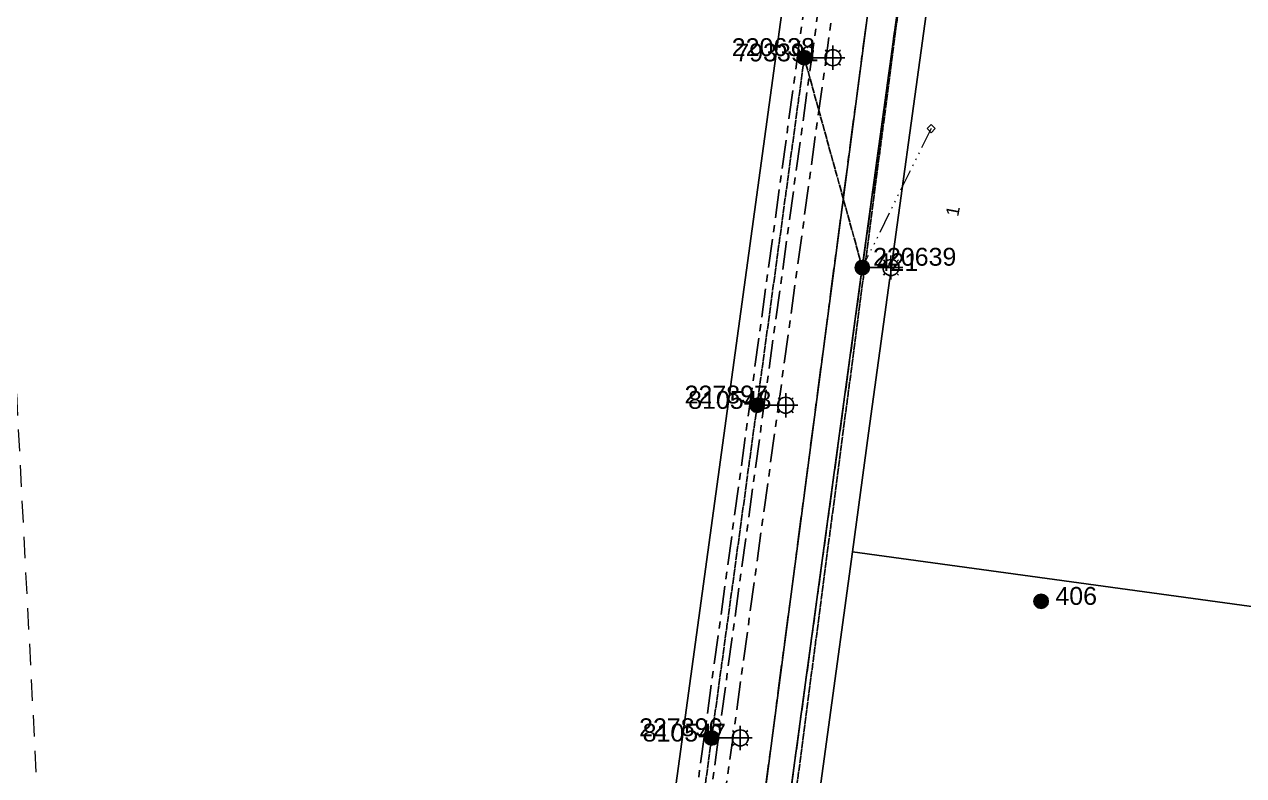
# Model space of a CAD drawing. Header units: metres. Extents: x 301012 to 305396, y 6240778 to 6244350.
# Drawn here: x 302844.1 to 303014.7, y 6242470.9 to 6242576 of the extents above; entities that cross this region are included whole.
import ezdxf
from ezdxf.enums import TextEntityAlignment as Align

# ---------------------------------------------------------------- set-up
doc = ezdxf.new("R2010")
doc.units = ezdxf.units.M
for name, pattern in [('Cable Exist OH', [1, 1, 0]), ('Cable Exist UG', [7, 4, -1, 1, -1]), ('Dash', [5, 3, -2]), ('DASHED', [19.05, 12.7, -6.35]), ('PHANTOMX2', [6.6, 3, -0.75, 0.2, -0.75, 0.2, -0.75, 0.2, -0.75])]:
    doc.linetypes.add(name, pattern=pattern)
doc.layers.get('0').update_dxf_attribs({"color": 6})
for name, color, linetype, lineweight in [('Cadastre Easements_SP_EXT', 58, 'DASHED', 15), ('Cadastre Land Parcels_SP_EXT', 118, 'Continuous', 15), ('Cadastre Roads_SP_EXT', 218, 'Continuous', 15), ('Mains_HV_EXT', 13, 'Continuous', 25), ('Mains_LV_EXT', 163, 'Continuous', 25), ('Mains_SL_EXT', 131, 'Continuous', 25), ('Mains_TR_EXT', 211, 'Continuous', 25), ('Services_SP_EXT', 42, 'PHANTOMX2', 20)]:
    doc.layers.add(name, color=color, linetype=linetype, lineweight=lineweight)
doc.layers.add('Equip_SP_SL_EXT', color=7, linetype='Continuous')
doc.layers.add('SupportsOH_SP_TR_HV_LV_SL_EXT', color=7, linetype='Continuous')
doc.styles.add('iecARIAL', font='arial.ttf', dxfattribs={"height": 2})
doc.styles.add('POLE_LABEL', font='arial.ttf', dxfattribs={"height": 2})
doc.styles.add('SL_LABEL', font='arial.ttf', dxfattribs={"height": 2})
doc.styles.get("Standard").update_dxf_attribs({"font": 'arial.ttf'})
doc.linetypes.add('Cable E OH', pattern='A,8,-0.01,["E",Standard,S=1.5,R=30,X=0,Y=-0.9],0', length=8.01)
doc.linetypes.add('Cable E UG', pattern='A,5,-0.1,["E",Standard,S=1.5,R=0,X=0,Y=-0.75],-1.45', length=6.55)
doc.linetypes.add('Cable P UG', pattern='A,5,-0.1,["P",Standard,S=1.5,R=0,X=0,Y=-0.75],-1.45', length=6.55)

# ---------------------------------------------------------------- blocks, each defined once
blk = doc.blocks.new('SL_LANTERN_EXT')
at = {"flags": 9}
for tag, p in [('LRATECODE', (-7.4, 0)), ('LOUTREACHVOCAB', (-7.2, 0)), ('LOUTREACH', (-7, 0)), ('LANTNUMBER', (-6.6, 0)), ('LNEW', (-6.4, 0)), ('LMASTVOCAB', (-6.2, 0)), ('LMAST', (-6, 0)), ('LLAMPVOCAB', (-5.8, 0)), ('LLAMP', (-5.6, 0)), ('LEXIST', (-5.4, 0)), ('LCHARGE3PERCENT', (-5.2, 0)), ('LCHARGE3', (-5, 0)), ('LCHARGE2PERCENT', (-4.8, 0)), ('LCHARGE2', (-4.6, 0)), ('LCHARGE1PERCENT', (-4.4, 0)), ('LCHARGE1', (-4.2, 0)), ('LCATEGORY', (-4, 0)), ('LBRACKETVOCAB', (-3.8, 0)), ('LBRACKET', (-3.6, 0)), ('LKINGHEIGHT', (-3.4, 0)), ('CREPLACE', (-3.2, 0)), ('CREMOVE', (-3, 0)), ('CNUMBER', (-2.8, 0)), ('CNEW', (-2.6, 0)), ('CEXIST', (-2.4, 0)), ('USAGE', (-2.2, 0)), ('STATE', (-2, 0)), ('OWNED_BY', (-1.8, 0)), ('ORIENTATION', (-1.6, 0)), ('OPERATING_VOLTAGE', (-1.4, 0)), ('NO_PHASES', (-1.2, 0)), ('LANTERN_TYPE', (-1, 0)), ('LANTERN_PURPOSE', (-0.8, 0)), ('CONTROL_TYPE', (-0.6, 0)), ('CONSTRUCTED_VOLTAGE', (-0.4, 0))]:
    blk.add_attdef(tag, text='', height=0.001, rotation=270, dxfattribs=at).set_placement(p, align=Align.MIDDLE_LEFT)
at = {"style": 'SL_LABEL', "flags": 9}
blk.add_attdef('STREET_CODE', text='', height=0.001, rotation=270, dxfattribs=at).set_placement((0, 0), align=Align.MIDDLE_LEFT)
at = {"flags": 1}
blk.add_attdef('Z', (0, 0), '', height=0.001, rotation=270, dxfattribs=at)
at = {"width": 0.9}
blk.add_attdef('LNUMBER', text='', height=1, dxfattribs=at).set_placement((7, -1), align=Align.MIDDLE_LEFT)
at = {"flags": 9}
for tag, p in [('LREMOVE', (0, -7.6)), ('LREPLACE', (0, -7.8)), ('LTYPE', (0, -8)), ('LTYPEVOCAB', (0, -8.2)), ('LEGEND', (0, -8.4)), ('SUBURB', (0, -8.6)), ('STREETNAME', (0, -8.8)), ('LOCATION', (0, -9)), ('NOTES', (0, -9.2)), ('MAINTAINED_BY', (0, -9.86))]:
    blk.add_attdef(tag, text='', height=0.001, dxfattribs=at).set_placement(p, align=Align.MIDDLE_LEFT)
blk.add_attdef('OPERATED_BY', (0, -9.61), '', height=0.001, dxfattribs=at)
blk.add_wipeout([(5.69, 0), (5.06, -1.06), (4, -1.69), (2.94, -1.06), (2.31, 0), (2.94, 1.06), (4, 1.69), (5.06, 1.06)])
for p, q in [((0, 0), (4, 0)), ((2.94, 1.06), (3.2, 0.8)), ((4, 1.69), (4, 0)), ((5.06, 1.06), (4.8, 0.8)), ((2.94, -1.06), (3.2, -0.8)), ((4, 0), (5.69, 0)), ((4, 0), (4, -1.69)), ((5.06, -1.06), (4.8, -0.8))]:
    blk.add_line(p, q)
blk.add_circle((4, 0), 1.12)
blk = doc.blocks.new('CCP_EXT')
at = {"flags": 9}
for tag, p in [('STATE', (0, -1.8)), ('LIFE_SUPPORT', (0, -1.6)), ('NOTES', (0, -2))]:
    blk.add_attdef(tag, text='', height=0.2, dxfattribs=at).set_placement(p, align=Align.MIDDLE_LEFT)
blk.add_wipeout([(0, 0.57), (0.57, 0), (0, -0.57), (-0.57, 0)])
blk.add_lwpolyline([(-0.57, 0), (0, 0.57), (0.57, 0), (0, -0.57), (-0.57, 0)])
at = {"flags": 1}
blk.add_attdef('Z', (0, 0), '', height=0.2, dxfattribs=at)
at = {"flags": 9}
for tag, p in [('CCP_TYPE', (0, 0)), ('CONSTRUCTED_VOLTAGE', (0, -0.2)), ('OPERATING_VOLTAGE', (0, -0.6)), ('ORIENTATION', (0, -0.8)), ('OWNED_BY', (0, -1)), ('NO_PHASES', (0, -0.4)), ('USAGE', (0, -1.2)), ('LEGEND', (0, -1.4))]:
    blk.add_attdef(tag, text='', height=0.2, dxfattribs=at).set_placement(p, align=Align.MIDDLE_LEFT)
blk = doc.blocks.new('POLE_EXT')
blk.add_hatch(color=256).paths.add_polyline_path([(-1, 0, 1), (1, 0, 1)])
blk.add_lwpolyline([(-1, 0, 1), (1, 0, 1)], format="xyb", close=True)
at = {"flags": 8}
blk.add_attdef('pNumber', text='', height=2, dxfattribs=at).set_placement((2.5, 2.5), align=Align.MIDDLE_CENTER)
at = {"style": 'POLE_LABEL', "flags": 9}
for tag, p in [('STRUCTURE_PLANT_NUMBER', (1.35, 0.03)), ('STREET_CODE', (1.35, -0.2))]:
    blk.add_attdef(tag, text='', height=0.2, dxfattribs=at).set_placement(p, align=Align.MIDDLE_LEFT)
at = {"flags": 9}
for tag, p in [('OWNED_BY', (1.35, -0.4)), ('SPECIAL_USE', (1.35, -0.8)), ('STATE', (1.35, -1)), ('cLV', (1.35, -1.4)), ('hDepth', (1.35, -1.6)), ('hDia', (1.35, -1.8)), ('PARENT', (1.35, -0.6)), ('USAGE', (1.35, -1.2)), ('cHV', (1.35, -2)), ('cLinedev', (1.35, -3.4)), ('LBRACKET', (1.35, -2.2)), ('LExisting', (1.35, -2.4)), ('LANTNUMBER', (1.35, -2.6)), ('LOther', (1.35, -2.8)), ('LRemove', (1.35, -3)), ('LEGEND', (1.35, -3.2)), ('pExisting', (1.35, -3.8)), ('pFooting', (1.35, -4.4)), ('pNew', (1.35, -4.6)), ('pRelocate', (1.35, -5)), ('pRemove', (1.35, -5.2)), ('LOCATION', (1.35, -3.6)), ('PFNUMBER', (1.35, -4)), ('NEWPFNUMBER', (1.35, -4.2)), ('pReplace', (1.35, -5.4)), ('pStay', (1.35, -5.6)), ('pType', (1.35, -5.8)), ('cspan', (1.35, -6)), ('STREETNAME', (1.35, -6.2)), ('SUBURB', (1.35, -6.4)), ('NOTES', (1.35, -6.6)), ('MAINTAINED_BY', (1.36, -6.81)), ('OPERATED_BY', (1.36, -7.01))]:
    blk.add_attdef(tag, text='', height=0.2, dxfattribs=at).set_placement(p, align=Align.MIDDLE_LEFT)
at = {"flags": 1}
blk.add_attdef('Z', (1.35, -7.33), '', height=0.2, dxfattribs=at)

msp = doc.modelspace()

# ---------------------------------------------------------------- linework, layer by layer
at = {"layer": 'Cadastre Easements_SP_EXT', "linetype": 'Dash'}
msp.add_lwpolyline([(302856.02, 6242273.04), (302854.72, 6242298.11), (302848.33, 6242421.41), (302837.74, 6242626.06), (302776.25, 6242634.49), (302786.82, 6242429.86), (302787.08, 6242424.82), (302795.5, 6242260.79), (302813.05, 6242223.08), (302886.4, 6242213.01), (302856.02, 6242273.04)], close=True, dxfattribs=at)
at = {"layer": 'Cadastre Land Parcels_SP_EXT', "linetype": 'Continuous'}
msp.add_lwpolyline([(302954.49, 6242610.04), (302837.74, 6242626.06), (302776.25, 6242634.49), (302755.07, 6242637.4), (302727.69, 6242437.97), (302786.82, 6242429.86), (302848.33, 6242421.41), (302927.14, 6242410.6), (302954.49, 6242610.04)], close=True, dxfattribs=at)
for points in [[(302972.85, 6242596.47), (302962.19, 6242518.79), (302959.93, 6242502.16), (303039.28, 6242491.29)], [(303039.28, 6242491.29), (302959.93, 6242502.16), (302938.93, 6242348.8)]]:
    msp.add_lwpolyline(points, dxfattribs=at)

# ---------------------------------------------------------------- block references
at = {"layer": 'SupportsOH_SP_TR_HV_LV_SL_EXT'}
ref = msp.add_blockref('POLE_EXT', (302986.32, 6242495.26), dxfattribs=at)
ref.add_attrib('ASSET_NUM', '406', dxfattribs={"layer": '0', "height": 2.5, "style": 'POLE_LABEL'}).set_placement((302988.32, 6242496.01), align=Align.MIDDLE_LEFT)

# ---------------------------------------------------------------- texts
at = {"layer": 'Cadastre Land Parcels_SP_EXT'}
msp.add_text('1', height=1.8, rotation=79.2722, dxfattribs=at).set_placement((302974.72, 6242549.02))

# ---------------------------------------------------------------- next in the draw order: block references
at = {"layer": 'Equip_SP_SL_EXT'}
ref = msp.add_blockref('SL_LANTERN_EXT', (302953.19, 6242571.33), dxfattribs=at)
ref.add_attrib('ASSET_NUM', '220638', dxfattribs={"layer": '0', "height": 2.5, "rotation": 0.1689, "style": 'iecARIAL'}).set_placement((302954.69, 6242572.83), align=Align.MIDDLE_RIGHT)
ref = msp.add_blockref('SL_LANTERN_EXT', (302961.31, 6242541.96), dxfattribs=at)
ref.add_attrib('ASSET_NUM', '220639', dxfattribs={"layer": '0', "height": 2.5, "rotation": 0.0678, "style": 'iecARIAL'}).set_placement((302962.81, 6242543.46), align=Align.MIDDLE_LEFT)
ref = msp.add_blockref('SL_LANTERN_EXT', (302946.59, 6242522.69), dxfattribs=at)
ref.add_attrib('ASSET_NUM', '227897', dxfattribs={"layer": '0', "height": 2.5, "style": 'iecARIAL'}).set_placement((302948.09, 6242524.19), align=Align.MIDDLE_RIGHT)
ref = msp.add_blockref('SL_LANTERN_EXT', (302940.23, 6242476.13), dxfattribs=at)
ref.add_attrib('ASSET_NUM', '227896', dxfattribs={"layer": '0', "height": 2.5, "style": 'iecARIAL'}).set_placement((302941.73, 6242477.63), align=Align.MIDDLE_RIGHT)
at = {"layer": 'Services_SP_EXT'}
msp.add_blockref('CCP_EXT', (302970.93, 6242561.4), dxfattribs=at)

# ---------------------------------------------------------------- next in the draw order: linework, layer by layer
at = {"layer": 'Cadastre Roads_SP_EXT', "linetype": 'Continuous'}
msp.add_lwpolyline([(302938.93, 6242348.8), (302959.93, 6242502.16), (302962.19, 6242518.79), (302972.85, 6242596.47), (302954.49, 6242610.04), (302927.14, 6242410.6), (302917.54, 6242340.65), (302910.66, 6242290.46), (302907.09, 6242290.95), (302897.56, 6242221.57), (302901.11, 6242220.95), (302920.95, 6242217.58), (302929.6, 6242280.68), (302938.93, 6242348.8)], close=True, dxfattribs=at)
at = {"layer": 'Mains_HV_EXT', "linetype": 'Cable E UG'}
msp.add_lwpolyline([(302871.45, 6241923.42), (302895.27, 6242098.26), (302903.8, 6242167.42), (302908.51, 6242204.6), (302925.72, 6242341.26), (302932.12, 6242350.5), (302965.98, 6242607.36), (303012.05, 6242936.77)], dxfattribs=at)
at = {"layer": 'Mains_HV_EXT', "linetype": 'Cable P UG'}
for points in [[(303008.05, 6242908.21), (302965.98, 6242607.36), (302932.12, 6242350.5), (302925.72, 6242341.26), (302908.51, 6242204.6), (302903.8, 6242167.42), (302895.27, 6242098.26), (302870.02, 6241912.97)], [(302984.1, 6242708.41), (302975.79, 6242648), (302968.53, 6242594.64), (302961.31, 6242541.96)], [(302961.31, 6242541.96), (302949.17, 6242453.17)]]:
    msp.add_lwpolyline(points, dxfattribs=at)
at = {"layer": 'Mains_HV_EXT', "linetype": 'Cable Exist OH'}
msp.add_lwpolyline([(302995.29, 6242790.33), (302975.79, 6242648), (302968.53, 6242594.64), (302946.4, 6242425.52), (302936.76, 6242354.49), (302927.04, 6242291.43), (302921.29, 6242249.31)], dxfattribs=at)
at = {"layer": 'Mains_HV_EXT', "linetype": 'Cable Exist UG'}
for points in [[(303301.34, 6242151.87), (303274.04, 6242155.95), (303210.76, 6242165.45), (303210.08, 6242165.53), (303210.08, 6242165.53), (302928.4, 6242204.21), (302922.66, 6242206.66), (302922.66, 6242206.66), (302918.72, 6242211.85), (302917.93, 6242217.88), (302917.93, 6242217.88), (302926.14, 6242277.37), (302914.38, 6242279.14), (302912.63, 6242282.76), (302912.63, 6242282.76), (302913.63, 6242290.06), (302930.13, 6242410.2), (302957.47, 6242609.64), (302961.29, 6242637.16), (302961.29, 6242637.16), (302970.59, 6242705.16), (302975.55, 6242741.4), (302979.71, 6242771.64)], [(302936.5, 6242283.56), (302925.25, 6242285.17), (302924.85, 6242281.8), (302914.7, 6242283.14), (302932.1, 6242409.92), (302959.41, 6242609.11), (302963.26, 6242636.89), (302964.68, 6242647.38)], [(302838.14, 6242629.03), (302953.43, 6242613.22), (302961.79, 6242611.8), (302961.63, 6242610.55), (302961.63, 6242610.55), (302961.39, 6242608.84), (302934.08, 6242409.64), (302916.95, 6242284.86), (302923.1, 6242284.05), (302923.5, 6242287.44), (302936.05, 6242285.65), (302936.22, 6242283.56)]]:
    msp.add_lwpolyline(points, dxfattribs=at)
at = {"layer": 'Mains_HV_EXT', "linetype": 'Cable E OH'}
for points in [[(302984.1, 6242708.41), (302975.83, 6242648.08), (302968.53, 6242594.64), (302961.31, 6242541.96)], [(302961.31, 6242541.96), (302949.17, 6242453.17)]]:
    msp.add_lwpolyline(points, dxfattribs=at)
at = {"layer": 'Mains_LV_EXT', "linetype": 'Cable Exist OH'}
for points in [[(302975.82, 6242648.02), (302961.31, 6242541.96)], [(302961.31, 6242541.96), (302949.17, 6242453.17)]]:
    msp.add_lwpolyline(points, dxfattribs=at)
at = {"layer": 'Mains_SL_EXT', "linetype": 'Cable Exist OH'}
for points in [[(302968.53, 6242594.69), (302968.51, 6242594.58), (302961.32, 6242542.01)], [(302953.19, 6242571.33), (302946.59, 6242522.69)], [(302961.32, 6242542.01), (302961.31, 6242541.96), (302953.19, 6242571.33)], [(302946.59, 6242522.69), (302940.23, 6242476.13)], [(302940.23, 6242476.13), (302933.86, 6242429.56)]]:
    msp.add_lwpolyline(points, dxfattribs=at)
at = {"layer": 'Mains_TR_EXT', "linetype": 'Cable Exist UG'}
msp.add_lwpolyline([(302870.02, 6241912.97), (302895.27, 6242098.26), (302903.8, 6242167.42), (302908.51, 6242204.6), (302925.72, 6242341.26), (302932.12, 6242350.5), (302965.98, 6242607.36), (303012.05, 6242936.77)], dxfattribs=at)
at = {"layer": 'Mains_TR_EXT', "linetype": 'Cable Exist OH'}
for points in [[(302984.1, 6242708.41), (302975.79, 6242648), (302968.53, 6242594.64), (302961.31, 6242541.96)], [(302961.31, 6242541.96), (302949.17, 6242453.17)]]:
    msp.add_lwpolyline(points, dxfattribs=at)
at = {"layer": 'Services_SP_EXT'}
msp.add_lwpolyline([(302970.93, 6242561.4), (302961.31, 6242541.96)], dxfattribs=at)

# ---------------------------------------------------------------- next in the draw order: block references
at = {"layer": 'SupportsOH_SP_TR_HV_LV_SL_EXT'}
ref = msp.add_blockref('POLE_EXT', (302953.19, 6242571.33), dxfattribs=at)
ref.add_attrib('ASSET_NUM', '793391', dxfattribs={"layer": '0', "height": 2.5, "rotation": 0.1156, "style": 'POLE_LABEL'}).set_placement((302955.19, 6242572.08), align=Align.MIDDLE_RIGHT)
ref = msp.add_blockref('POLE_EXT', (302961.31, 6242541.96), dxfattribs=at)
ref.add_attrib('ASSET_NUM', '421', dxfattribs={"layer": '0', "height": 2.5, "style": 'POLE_LABEL'}).set_placement((302963.31, 6242542.72), align=Align.MIDDLE_LEFT)
ref = msp.add_blockref('POLE_EXT', (302946.59, 6242522.69), dxfattribs=at)
ref.add_attrib('ASSET_NUM', '810548', dxfattribs={"layer": '0', "height": 2.5, "style": 'POLE_LABEL'}).set_placement((302948.59, 6242523.44), align=Align.MIDDLE_RIGHT)
ref = msp.add_blockref('POLE_EXT', (302940.23, 6242476.13), dxfattribs=at)
ref.add_attrib('ASSET_NUM', '810547', dxfattribs={"layer": '0', "height": 2.5, "style": 'POLE_LABEL'}).set_placement((302942.23, 6242476.88), align=Align.MIDDLE_RIGHT)

doc.saveas('drawing.dxf')
